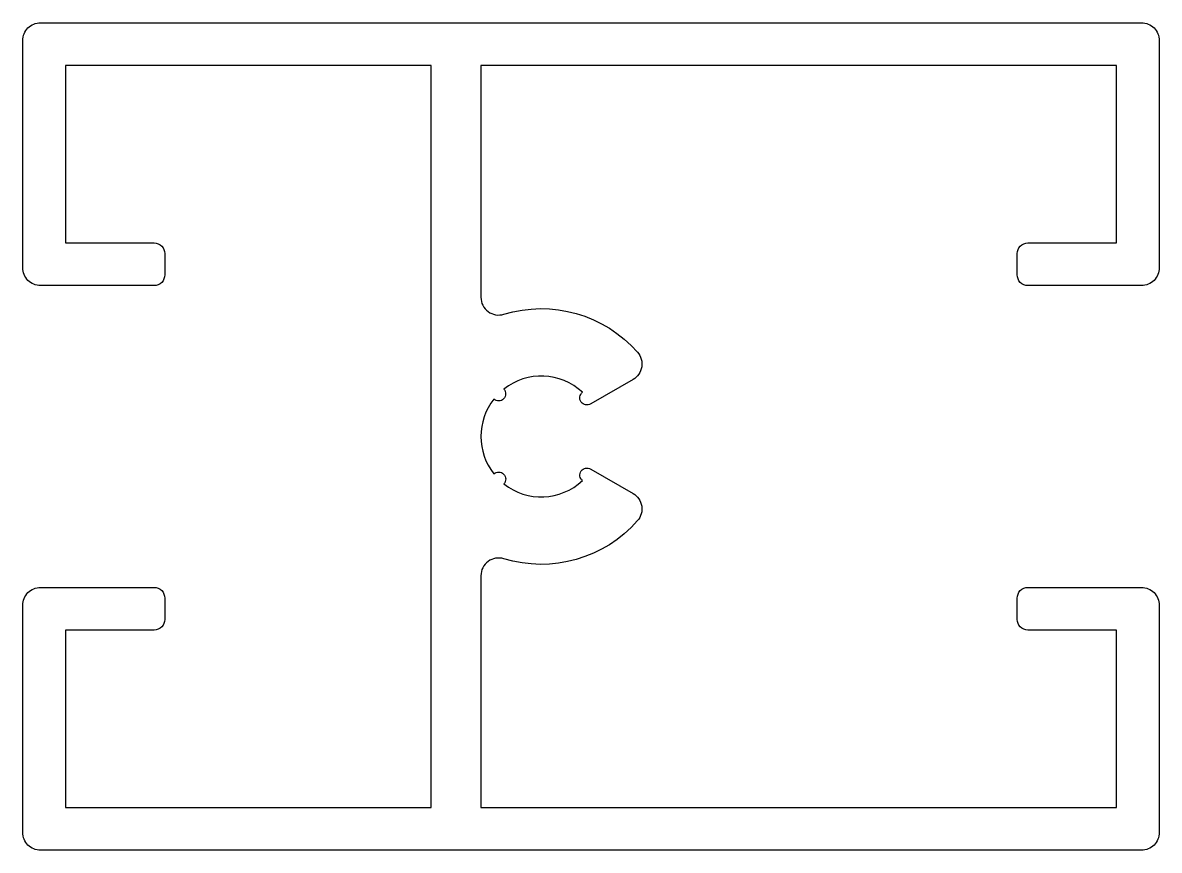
# Model space of a CAD drawing. Extents: x 217.8 to 249.8, y 290.9 to 314.2.
import ezdxf

# ---------------------------------------------------------------- set-up
doc = ezdxf.new("R2010")
doc.units = 0
doc.layers.get('0').update_dxf_attribs({"linetype": 'CONTINUOUS'})

msp = doc.modelspace()

# ---------------------------------------------------------------- linework, layer by layer
at = {"ltscale": 0.05}
msp.add_lwpolyline([(221.755, 298.003), (221.755, 297.403, -0.414214), (221.455, 297.103), (218.955, 297.103), (218.955, 292.103), (229.255, 292.103), (229.255, 313.003), (218.955, 313.003), (218.955, 308.003), (221.455, 308.003, -0.414214), (221.755, 307.703), (221.755, 307.103, -0.414214), (221.455, 306.803), (218.255, 306.803, -0.414214), (217.755, 307.303), (217.755, 313.703, -0.414214), (218.255, 314.203), (249.255, 314.203, -0.414214), (249.755, 313.703), (249.755, 307.303, -0.414214), (249.255, 306.803), (246.055, 306.803, -0.414214), (245.755, 307.103), (245.755, 307.703, -0.414214), (246.055, 308.003), (248.555, 308.003), (248.555, 313.003), (230.655, 313.003), (230.655, 306.474, 0.504144), (231.301, 305.995, -0.295543), (235.065, 304.923, -0.472484), (234.939, 304.16), (233.749, 303.473, -0.949538), (233.514, 303.797, 0.370141), (231.302, 303.888, -0.942809), (231.02, 303.606, 0.346823), (231.02, 301.501, -0.942809), (231.302, 301.218, 0.370141), (233.514, 301.31, -0.949538), (233.749, 301.633), (234.939, 300.946, -0.472484), (235.065, 300.184, -0.295543), (231.301, 299.111, 0.504144), (230.655, 298.633), (230.655, 292.103), (248.555, 292.103), (248.555, 297.103), (246.055, 297.103, -0.414214), (245.755, 297.403), (245.755, 298.003, -0.414214), (246.055, 298.303), (249.255, 298.303, -0.414214), (249.755, 297.803), (249.755, 291.403, -0.414214), (249.255, 290.903), (218.255, 290.903, -0.414214), (217.755, 291.403), (217.755, 297.803, -0.414214), (218.255, 298.303), (221.455, 298.303, -0.414214)], format="xyb", close=True, dxfattribs=at)

doc.saveas('drawing.dxf')
